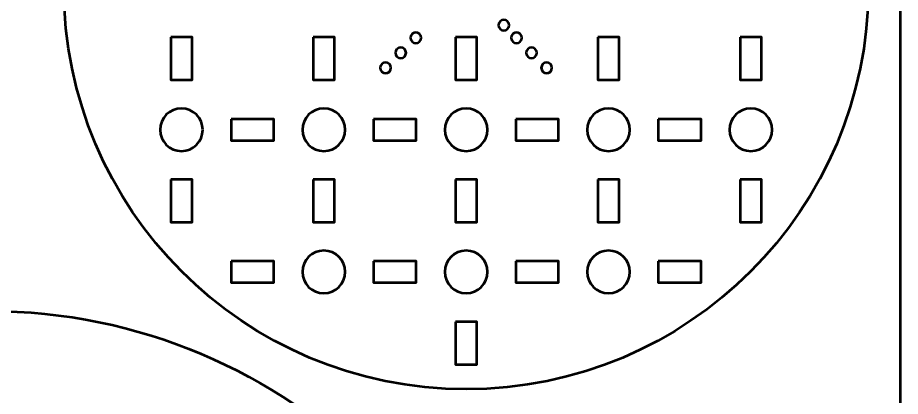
# Model space of a CAD drawing. Header units: centimetres. Extents: x -21 to 0, y -29.7 to 0.
# Drawn here: x -12.4 to 0, y -15.1 to -9.77 of the extents above; entities that cross this region are included whole.
import ezdxf

# ---------------------------------------------------------------- set-up
doc = ezdxf.new("R2010")
doc.units = ezdxf.units.CM
doc.header["$MEASUREMENT"] = 0
doc.layers.add('Layer 1', color=7, linetype='Continuous')

msp = doc.modelspace()

# ---------------------------------------------------------------- linework, layer by layer
at = {"layer": 'Layer 1', "color": 2, "lineweight": 53}
for centre, major_axis in [((-6.1, -9.35003), (0, 5.65)), ((-12.79999, -21.55003), (0, 7.65))]:
    msp.add_ellipse(centre, major_axis=major_axis, ratio=1, dxfattribs=at)
at = {"layer": 'Layer 1', "color": 22, "lineweight": 53}
msp.add_open_spline([(-21.00003, -29.19995), (-21.00003, -29.19995), (-21.00003, -0.49992), (-21.00003, -0.49992), (-21.00003, -0.49992), (-21.00003, -0.22295), (-20.77694, 0.00004), (-20.49994, 0.00004), (-20.49994, 0.00004), (-20.49994, 0.00004), (-0.50008, 0.00004), (-0.50008, 0.00004), (-0.50008, 0.00004), (-0.22294, 0.00004), (0.00002, -0.22295), (0.00002, -0.49992), (0.00002, -0.49992), (0.00002, -0.49992), (0.00002, -29.19995), (0.00002, -29.19995), (0.00002, -29.19995), (0.00002, -29.47695), (-0.22294, -29.70004), (-0.50008, -29.70004), (-0.50008, -29.70004), (-0.50008, -29.70004), (-20.49994, -29.70004), (-20.49994, -29.70004), (-20.49994, -29.70004), (-20.77694, -29.70004), (-21.00003, -29.47695), (-21.00003, -29.19995)], degree=3, knots=[0, 0, 0, 0, 0.125, 0.125, 0.125, 0.125, 0.25, 0.25, 0.25, 0.25, 0.375, 0.375, 0.375, 0.375, 0.5, 0.5, 0.5, 0.5, 0.625, 0.625, 0.625, 0.625, 0.75, 0.75, 0.75, 0.75, 0.875, 0.875, 0.875, 0.875, 1, 1, 1, 1], dxfattribs=at)
at = {"layer": 'Layer 1', "color": 250, "lineweight": 53}
for points in [[(-5.6227, -9.93337), (-5.65198, -9.90409), (-5.65198, -9.85658), (-5.6227, -9.8273), (-5.6227, -9.8273), (-5.59342, -9.79802), (-5.54592, -9.79802), (-5.51664, -9.8273), (-5.51664, -9.8273), (-5.48736, -9.85658), (-5.48736, -9.90409), (-5.51664, -9.93337), (-5.51664, -9.93337), (-5.54592, -9.96265), (-5.59342, -9.96265), (-5.6227, -9.93337)], [(-6.86014, -10.00408), (-6.83086, -9.9748), (-6.78335, -9.9748), (-6.75407, -10.00408), (-6.75407, -10.00408), (-6.72479, -10.03336), (-6.72479, -10.08087), (-6.75407, -10.11015), (-6.75407, -10.11015), (-6.78335, -10.13943), (-6.83086, -10.13943), (-6.86014, -10.11015), (-6.86014, -10.11015), (-6.88942, -10.08087), (-6.88942, -10.03336), (-6.86014, -10.00408)], [(-6.86014, -10.00408), (-6.83086, -9.9748), (-6.78335, -9.9748), (-6.75407, -10.00408), (-6.75407, -10.00408), (-6.72479, -10.03336), (-6.72479, -10.08087), (-6.75407, -10.11015), (-6.75407, -10.11015), (-6.78335, -10.13943), (-6.83086, -10.13943), (-6.86014, -10.11015), (-6.86014, -10.11015), (-6.88942, -10.08087), (-6.88942, -10.03336), (-6.86014, -10.00408)], [(-5.44593, -10.11015), (-5.47521, -10.08087), (-5.47521, -10.03336), (-5.44593, -10.00408), (-5.44593, -10.00408), (-5.41665, -9.9748), (-5.36914, -9.9748), (-5.33986, -10.00408), (-5.33986, -10.00408), (-5.31058, -10.03336), (-5.31058, -10.08087), (-5.33986, -10.11015), (-5.33986, -10.11015), (-5.36914, -10.13943), (-5.41665, -10.13943), (-5.44593, -10.11015)], [(-5.44593, -10.11015), (-5.47521, -10.08087), (-5.47521, -10.03336), (-5.44593, -10.00408), (-5.44593, -10.00408), (-5.41665, -9.9748), (-5.36914, -9.9748), (-5.33986, -10.00408), (-5.33986, -10.00408), (-5.31058, -10.03336), (-5.31058, -10.08087), (-5.33986, -10.11015), (-5.33986, -10.11015), (-5.36914, -10.13943), (-5.41665, -10.13943), (-5.44593, -10.11015)], [(-7.07227, -10.21621), (-7.04299, -10.18693), (-6.99549, -10.18693), (-6.96621, -10.21621), (-6.96621, -10.21621), (-6.93693, -10.24549), (-6.93693, -10.293), (-6.96621, -10.32228), (-6.96621, -10.32228), (-6.99549, -10.35156), (-7.04299, -10.35156), (-7.07227, -10.32228), (-7.07227, -10.32228), (-7.10155, -10.293), (-7.10155, -10.24549), (-7.07227, -10.21621)], [(-5.23379, -10.32228), (-5.26307, -10.293), (-5.26307, -10.24549), (-5.23379, -10.21621), (-5.23379, -10.21621), (-5.20451, -10.18693), (-5.15701, -10.18693), (-5.12773, -10.21621), (-5.12773, -10.21621), (-5.09845, -10.24549), (-5.09845, -10.293), (-5.12773, -10.32228), (-5.12773, -10.32228), (-5.15701, -10.35156), (-5.20451, -10.35156), (-5.23379, -10.32228)], [(-7.2844, -10.42834), (-7.25512, -10.39906), (-7.20762, -10.39906), (-7.17834, -10.42834), (-7.17834, -10.42834), (-7.14906, -10.45762), (-7.14906, -10.50513), (-7.17834, -10.53441), (-7.17834, -10.53441), (-7.20762, -10.56369), (-7.25512, -10.56369), (-7.2844, -10.53441), (-7.2844, -10.53441), (-7.31368, -10.50513), (-7.31368, -10.45762), (-7.2844, -10.42834)], [(-5.02166, -10.53441), (-5.05094, -10.50513), (-5.05094, -10.45762), (-5.02166, -10.42834), (-5.02166, -10.42834), (-4.99238, -10.39906), (-4.94488, -10.39906), (-4.9156, -10.42834), (-4.9156, -10.42834), (-4.88632, -10.45762), (-4.88632, -10.50513), (-4.9156, -10.53441), (-4.9156, -10.53441), (-4.94488, -10.56369), (-4.99238, -10.56369), (-5.02166, -10.53441)]]:
    msp.add_open_spline(points, degree=3, knots=[0, 0, 0, 0, 0.25, 0.25, 0.25, 0.25, 0.5, 0.5, 0.5, 0.5, 0.75, 0.75, 0.75, 0.75, 1, 1, 1, 1], dxfattribs=at)
at = {"layer": 'Layer 1', "lineweight": 53}
for points in [[(-10.24997, -10.05005), (-10.24997, -10.05005), (-9.94997, -10.05005), (-9.94997, -10.05005), (-9.94997, -10.05005), (-9.94997, -10.05005), (-9.94997, -10.65006), (-9.94997, -10.65006), (-9.94997, -10.65006), (-9.94997, -10.65006), (-10.24997, -10.65006), (-10.24997, -10.65006), (-10.24997, -10.65006), (-10.24997, -10.65006), (-10.24997, -10.05005), (-10.24997, -10.05005)], [(-8.25004, -10.05005), (-8.25004, -10.05005), (-7.95004, -10.05005), (-7.95004, -10.05005), (-7.95004, -10.05005), (-7.95004, -10.05005), (-7.95004, -10.65006), (-7.95004, -10.65006), (-7.95004, -10.65006), (-7.95004, -10.65006), (-8.25004, -10.65006), (-8.25004, -10.65006), (-8.25004, -10.65006), (-8.25004, -10.65006), (-8.25004, -10.05005), (-8.25004, -10.05005)], [(-6.24993, -10.05005), (-6.24993, -10.05005), (-5.94993, -10.05005), (-5.94993, -10.05005), (-5.94993, -10.05005), (-5.94993, -10.05005), (-5.94993, -10.65006), (-5.94993, -10.65006), (-5.94993, -10.65006), (-5.94993, -10.65006), (-6.24993, -10.65006), (-6.24993, -10.65006), (-6.24993, -10.65006), (-6.24993, -10.65006), (-6.24993, -10.05005), (-6.24993, -10.05005)], [(-4.25, -10.05005), (-4.25, -10.05005), (-3.95, -10.05005), (-3.95, -10.05005), (-3.95, -10.05005), (-3.95, -10.05005), (-3.95, -10.65006), (-3.95, -10.65006), (-3.95, -10.65006), (-3.95, -10.65006), (-4.25, -10.65006), (-4.25, -10.65006), (-4.25, -10.65006), (-4.25, -10.65006), (-4.25, -10.05005), (-4.25, -10.05005)], [(-2.24989, -10.05005), (-2.24989, -10.05005), (-1.94989, -10.05005), (-1.94989, -10.05005), (-1.94989, -10.05005), (-1.94989, -10.05005), (-1.94989, -10.65006), (-1.94989, -10.65006), (-1.94989, -10.65006), (-1.94989, -10.65006), (-2.24989, -10.65006), (-2.24989, -10.65006), (-2.24989, -10.65006), (-2.24989, -10.65006), (-2.24989, -10.05005), (-2.24989, -10.05005)], [(-9.7999, -11.35007), (-9.7999, -11.5157), (-9.93427, -11.65008), (-10.0999, -11.65008), (-10.0999, -11.65008), (-10.26567, -11.65008), (-10.3999, -11.5157), (-10.3999, -11.35007), (-10.3999, -11.35007), (-10.3999, -11.1843), (-10.26567, -11.05007), (-10.0999, -11.05007), (-10.0999, -11.05007), (-9.93427, -11.05007), (-9.7999, -11.1843), (-9.7999, -11.35007)], [(-7.79997, -11.35007), (-7.79997, -11.5157), (-7.9343, -11.65008), (-8.09997, -11.65008), (-8.09997, -11.65008), (-8.2656, -11.65008), (-8.39997, -11.5157), (-8.39997, -11.35007), (-8.39997, -11.35007), (-8.39997, -11.1843), (-8.2656, -11.05007), (-8.09997, -11.05007), (-8.09997, -11.05007), (-7.9343, -11.05007), (-7.79997, -11.1843), (-7.79997, -11.35007)], [(-5.8, -11.35007), (-5.8, -11.5157), (-5.93423, -11.65008), (-6.1, -11.65008), (-6.1, -11.65008), (-6.26567, -11.65008), (-6.4, -11.5157), (-6.4, -11.35007), (-6.4, -11.35007), (-6.4, -11.1843), (-6.26567, -11.05007), (-6.1, -11.05007), (-6.1, -11.05007), (-5.93423, -11.05007), (-5.8, -11.1843), (-5.8, -11.35007)], [(-3.79993, -11.35007), (-3.79993, -11.5157), (-3.9343, -11.65008), (-4.09993, -11.65008), (-4.09993, -11.65008), (-4.2657, -11.65008), (-4.39993, -11.5157), (-4.39993, -11.35007), (-4.39993, -11.35007), (-4.39993, -11.1843), (-4.2657, -11.05007), (-4.09993, -11.05007), (-4.09993, -11.05007), (-3.9343, -11.05007), (-3.79993, -11.1843), (-3.79993, -11.35007)], [(-1.79999, -11.35007), (-1.79999, -11.5157), (-1.93433, -11.65008), (-2.09996, -11.65008), (-2.09996, -11.65008), (-2.26562, -11.65008), (-2.39996, -11.5157), (-2.39996, -11.35007), (-2.39996, -11.35007), (-2.39996, -11.1843), (-2.26562, -11.05007), (-2.09996, -11.05007), (-2.09996, -11.05007), (-1.93433, -11.05007), (-1.79999, -11.1843), (-1.79999, -11.35007)], [(-9.39999, -11.2), (-9.39999, -11.2), (-8.79999, -11.2), (-8.79999, -11.2), (-8.79999, -11.2), (-8.79999, -11.2), (-8.79999, -11.5), (-8.79999, -11.5), (-8.79999, -11.5), (-8.79999, -11.5), (-9.39999, -11.5), (-9.39999, -11.5), (-9.39999, -11.5), (-9.39999, -11.5), (-9.39999, -11.2), (-9.39999, -11.2)], [(-7.39992, -11.2), (-7.39992, -11.2), (-6.79991, -11.2), (-6.79991, -11.2), (-6.79991, -11.2), (-6.79991, -11.2), (-6.79991, -11.5), (-6.79991, -11.5), (-6.79991, -11.5), (-6.79991, -11.5), (-7.39992, -11.5), (-7.39992, -11.5), (-7.39992, -11.5), (-7.39992, -11.5), (-7.39992, -11.2), (-7.39992, -11.2)], [(-5.39995, -11.2), (-5.39995, -11.2), (-4.79994, -11.2), (-4.79994, -11.2), (-4.79994, -11.2), (-4.79994, -11.2), (-4.79994, -11.5), (-4.79994, -11.5), (-4.79994, -11.5), (-4.79994, -11.5), (-5.39995, -11.5), (-5.39995, -11.5), (-5.39995, -11.5), (-5.39995, -11.5), (-5.39995, -11.2), (-5.39995, -11.2)], [(-3.40002, -11.2), (-3.40002, -11.2), (-2.80001, -11.2), (-2.80001, -11.2), (-2.80001, -11.2), (-2.80001, -11.2), (-2.80001, -11.5), (-2.80001, -11.5), (-2.80001, -11.5), (-2.80001, -11.5), (-3.40002, -11.5), (-3.40002, -11.5), (-3.40002, -11.5), (-3.40002, -11.5), (-3.40002, -11.2), (-3.40002, -11.2)], [(-10.24997, -12.04998), (-10.24997, -12.04998), (-9.94997, -12.04998), (-9.94997, -12.04998), (-9.94997, -12.04998), (-9.94997, -12.04998), (-9.94997, -12.64999), (-9.94997, -12.64999), (-9.94997, -12.64999), (-9.94997, -12.64999), (-10.24997, -12.64999), (-10.24997, -12.64999), (-10.24997, -12.64999), (-10.24997, -12.64999), (-10.24997, -12.04998), (-10.24997, -12.04998)], [(-8.25004, -12.04998), (-8.25004, -12.04998), (-7.95004, -12.04998), (-7.95004, -12.04998), (-7.95004, -12.04998), (-7.95004, -12.04998), (-7.95004, -12.64999), (-7.95004, -12.64999), (-7.95004, -12.64999), (-7.95004, -12.64999), (-8.25004, -12.64999), (-8.25004, -12.64999), (-8.25004, -12.64999), (-8.25004, -12.64999), (-8.25004, -12.04998), (-8.25004, -12.04998)], [(-6.24993, -12.04998), (-6.24993, -12.04998), (-5.94993, -12.04998), (-5.94993, -12.04998), (-5.94993, -12.04998), (-5.94993, -12.04998), (-5.94993, -12.64999), (-5.94993, -12.64999), (-5.94993, -12.64999), (-5.94993, -12.64999), (-6.24993, -12.64999), (-6.24993, -12.64999), (-6.24993, -12.64999), (-6.24993, -12.64999), (-6.24993, -12.04998), (-6.24993, -12.04998)], [(-4.25, -12.04998), (-4.25, -12.04998), (-3.95, -12.04998), (-3.95, -12.04998), (-3.95, -12.04998), (-3.95, -12.04998), (-3.95, -12.64999), (-3.95, -12.64999), (-3.95, -12.64999), (-3.95, -12.64999), (-4.25, -12.64999), (-4.25, -12.64999), (-4.25, -12.64999), (-4.25, -12.64999), (-4.25, -12.04998), (-4.25, -12.04998)], [(-2.24989, -12.04998), (-2.24989, -12.04998), (-1.94989, -12.04998), (-1.94989, -12.04998), (-1.94989, -12.04998), (-1.94989, -12.04998), (-1.94989, -12.64999), (-1.94989, -12.64999), (-1.94989, -12.64999), (-1.94989, -12.64999), (-2.24989, -12.64999), (-2.24989, -12.64999), (-2.24989, -12.64999), (-2.24989, -12.64999), (-2.24989, -12.04998), (-2.24989, -12.04998)], [(-7.79997, -13.35004), (-7.79997, -13.51567), (-7.9343, -13.65001), (-8.09997, -13.65001), (-8.09997, -13.65001), (-8.2656, -13.65001), (-8.39997, -13.51567), (-8.39997, -13.35004), (-8.39997, -13.35004), (-8.39997, -13.18438), (-8.2656, -13.05004), (-8.09997, -13.05004), (-8.09997, -13.05004), (-7.9343, -13.05004), (-7.79997, -13.18438), (-7.79997, -13.35004)], [(-5.8, -13.35004), (-5.8, -13.51567), (-5.93423, -13.65001), (-6.1, -13.65001), (-6.1, -13.65001), (-6.26567, -13.65001), (-6.4, -13.51567), (-6.4, -13.35004), (-6.4, -13.35004), (-6.4, -13.18438), (-6.26567, -13.05004), (-6.1, -13.05004), (-6.1, -13.05004), (-5.93423, -13.05004), (-5.8, -13.18438), (-5.8, -13.35004)], [(-3.79993, -13.35004), (-3.79993, -13.51567), (-3.9343, -13.65001), (-4.09993, -13.65001), (-4.09993, -13.65001), (-4.2657, -13.65001), (-4.39993, -13.51567), (-4.39993, -13.35004), (-4.39993, -13.35004), (-4.39993, -13.18438), (-4.2657, -13.05004), (-4.09993, -13.05004), (-4.09993, -13.05004), (-3.9343, -13.05004), (-3.79993, -13.18438), (-3.79993, -13.35004)], [(-9.39999, -13.20011), (-9.39999, -13.20011), (-8.79999, -13.20011), (-8.79999, -13.20011), (-8.79999, -13.20011), (-8.79999, -13.20011), (-8.79999, -13.50011), (-8.79999, -13.50011), (-8.79999, -13.50011), (-8.79999, -13.50011), (-9.39999, -13.50011), (-9.39999, -13.50011), (-9.39999, -13.50011), (-9.39999, -13.50011), (-9.39999, -13.20011), (-9.39999, -13.20011)], [(-7.39992, -13.20011), (-7.39992, -13.20011), (-6.79991, -13.20011), (-6.79991, -13.20011), (-6.79991, -13.20011), (-6.79991, -13.20011), (-6.79991, -13.50011), (-6.79991, -13.50011), (-6.79991, -13.50011), (-6.79991, -13.50011), (-7.39992, -13.50011), (-7.39992, -13.50011), (-7.39992, -13.50011), (-7.39992, -13.50011), (-7.39992, -13.20011), (-7.39992, -13.20011)], [(-5.39995, -13.20011), (-5.39995, -13.20011), (-4.79994, -13.20011), (-4.79994, -13.20011), (-4.79994, -13.20011), (-4.79994, -13.20011), (-4.79994, -13.50011), (-4.79994, -13.50011), (-4.79994, -13.50011), (-4.79994, -13.50011), (-5.39995, -13.50011), (-5.39995, -13.50011), (-5.39995, -13.50011), (-5.39995, -13.50011), (-5.39995, -13.20011), (-5.39995, -13.20011)], [(-3.40002, -13.20011), (-3.40002, -13.20011), (-2.80001, -13.20011), (-2.80001, -13.20011), (-2.80001, -13.20011), (-2.80001, -13.20011), (-2.80001, -13.50011), (-2.80001, -13.50011), (-2.80001, -13.50011), (-2.80001, -13.50011), (-3.40002, -13.50011), (-3.40002, -13.50011), (-3.40002, -13.50011), (-3.40002, -13.50011), (-3.40002, -13.20011), (-3.40002, -13.20011)], [(-6.24993, -14.05006), (-6.24993, -14.05006), (-5.94993, -14.05006), (-5.94993, -14.05006), (-5.94993, -14.05006), (-5.94993, -14.05006), (-5.94993, -14.65006), (-5.94993, -14.65006), (-5.94993, -14.65006), (-5.94993, -14.65006), (-6.24993, -14.65006), (-6.24993, -14.65006), (-6.24993, -14.65006), (-6.24993, -14.65006), (-6.24993, -14.05006), (-6.24993, -14.05006)]]:
    msp.add_open_spline(points, degree=3, knots=[0, 0, 0, 0, 0.25, 0.25, 0.25, 0.25, 0.5, 0.5, 0.5, 0.5, 0.75, 0.75, 0.75, 0.75, 1, 1, 1, 1], dxfattribs=at)

doc.saveas('drawing.dxf')
